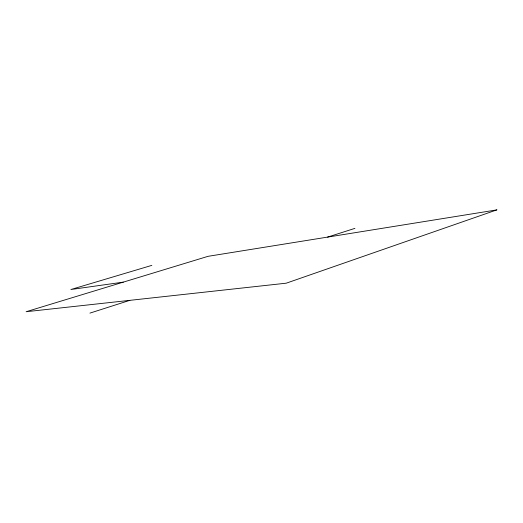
<?xml version="1.0" encoding="UTF-8"?>
<svg xmlns="http://www.w3.org/2000/svg" width="523" height="523" viewBox="0 0 523 523"><rect width="100%" height="100%" fill="white"/><g stroke="black" fill="none" stroke-linecap="round" stroke-linejoin="round"><path stroke-width="0.78" d="M89.93 313.114L129.854 300.339M327.581 237.109L354.921 228.361M151.84 265.364L70.88 289.513L123.304 282.132M496.85 209.886L286.251 283.185L26.15 311.721L208.056 256.322L496.85 209.886"/></g></svg>
